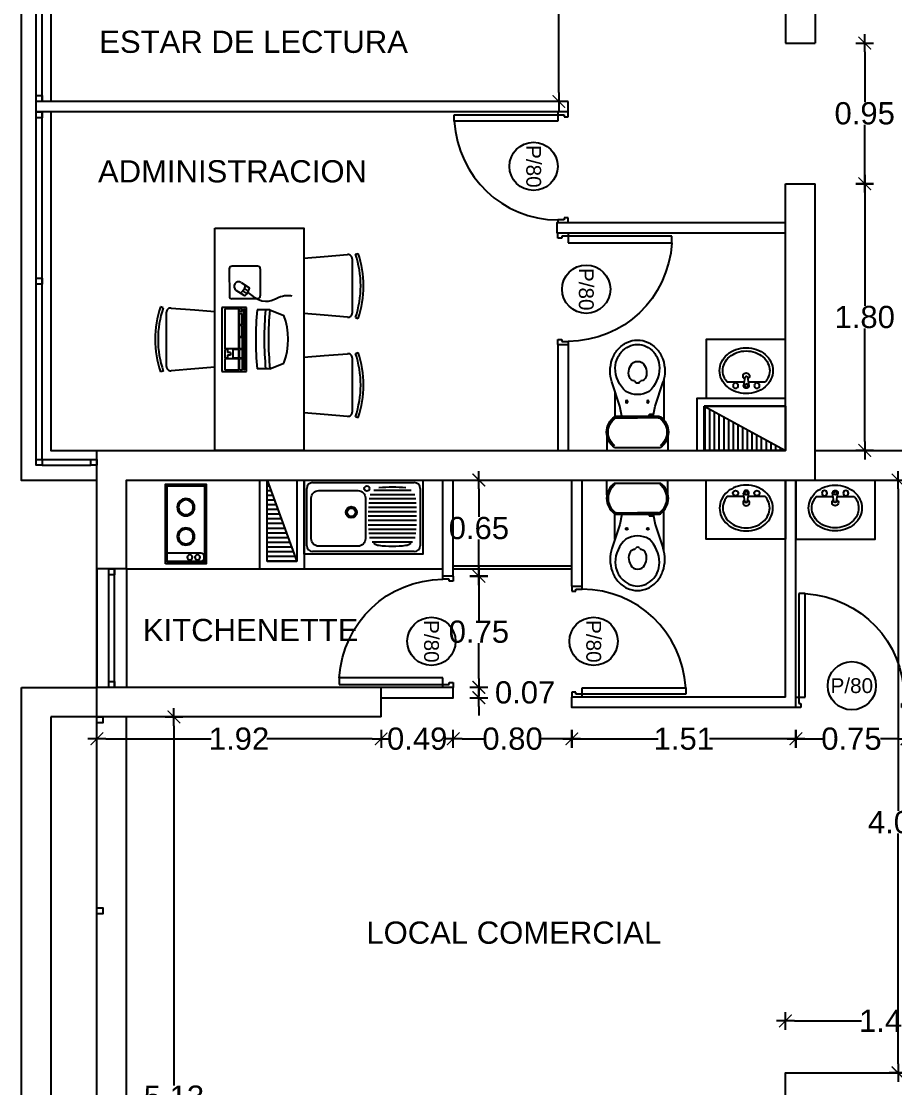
# Model space of a CAD drawing. Header units: millimetres. Extents: x 1217 to 2428, y 234 to 644.
# Drawn here: x 2358.07 to 2363.97, y 346.77 to 353.97 of the extents above; entities that cross this region are included whole.
import ezdxf

# ---------------------------------------------------------------- set-up
doc = ezdxf.new("R2010")
doc.units = ezdxf.units.MM
doc.layers.get('0').update_dxf_attribs({"lineweight": 5})
for name, color, linetype in [('0.1', 251, 'Continuous'), ('0.2', 2, 'Continuous'), ('0.3', 6, 'Continuous'), ('ARTEFACTOS', 4, 'Continuous'), ('COTAS INTERIORES', 3, 'Continuous'), ('Muebles', 8, 'Continuous'), ('MURO', 5, 'Continuous'), ('muros', 7, 'Continuous'), ('PUERTAS', 2, 'Continuous'), ('SHAFT', 3, 'Continuous'), ('Texto', 1, 'Continuous')]:
    doc.layers.add(name, color=color, linetype=linetype)
doc.styles.add('INTERARQ', font='arial.ttf')
doc.styles.get("Standard").update_dxf_attribs({"font": 'arial.ttf'})
doc.dimstyles.new('ESCALA_1-50', dxfattribs={"dimtxt": 0.15, "dimasz": 0.06, "dimexe": 0.18, "dimexo": 0.0625, "dimgap": 0, "dimtad": 0, "dimtih": 1, "dimtoh": 1, "dimzin": 0, "dimdsep": 46, "dimtxsty": 'INTERARQ', "dimblk": 'DIMTICK', "dimcen": 0, "dimse1": 1, "dimse2": 1, "dimclrd": 256, "dimclre": 1, "dimclrt": 2, "dimadec": 0, "dimazin": 0, "dimtfac": 4.5, "dimtofl": 0, "dimtmove": 2, "dimatfit": 3, "dimldrblk": 'DIMTICK', "dimfxl": 1, "dimtolj": 1, "dimtzin": 0, "dimarcsym": 0})

# ---------------------------------------------------------------- blocks, each defined once
blk = doc.blocks.new('LAVPLATO')
at = {"layer": 'ARTEFACTOS'}
for p, q in [((-0.383, -0.443), (-0.383, -0.057)), ((-0.343, -0.017), (0.343, -0.017)), ((0.0694, -0.0675), (0.3226, -0.0675)), ((0.383, -0.057), (0.383, -0.443)), ((0.0387, -0.1255), (0.3533, -0.1255)), ((0.0458, -0.0965), (0.3462, -0.0965)), ((0.0315, -0.2115), (0.3574, -0.2115)), ((0.0338, -0.1835), (0.3582, -0.1835)), ((0.0357, -0.1545), (0.3563, -0.1545)), ((0.0319, -0.2415), (0.3578, -0.2415)), ((0.0323, -0.2715), (0.3582, -0.2715)), ((0.0327, -0.3015), (0.3578, -0.3015)), ((0.0342, -0.3305), (0.3563, -0.3305)), ((0.0342, -0.3305), (0.3563, -0.3305)), ((0.0369, -0.3595), (0.3536, -0.3595)), ((0.0369, -0.3595), (0.3536, -0.3595)), ((0.0416, -0.3885), (0.3489, -0.3885)), ((0.0586, -0.4175), (0.3319, -0.4175)), ((0.343, -0.483), (-0.343, -0.483))]:
    blk.add_line(p, q, dxfattribs=at)
blk.add_lwpolyline([(-0.4, 0), (0.4, 0), (0.4, -0.5), (-0.4, -0.5)], close=True, dxfattribs=at)
blk.add_lwpolyline([(-0.302, -0.0709), (-0.037, -0.0709, -0.414214), (0.013, -0.1209), (0.013, -0.3965, -0.414214), (-0.037, -0.4465), (-0.302, -0.4465, -0.414214), (-0.352, -0.3965), (-0.352, -0.1209, -0.414214)], format="xyb", close=True, dxfattribs=at)
for centre, radius in [((0.023, -0.057), 0.0175), ((-0.082, -0.2175), 0.038), ((-0.082, -0.2175), 0.0275)]:
    blk.add_circle(centre, radius, dxfattribs=at)
for centre, radius, start, end in [((-0.343, -0.057), 0.04, 90, 180), ((0.196, -0.7978), 0.75, 83.02075, 96.97925), ((0.343, -0.057), 0.04, 360, 90), ((0.1132, -0.3662), 0.075, 233.56948, 263.02075), ((0.2773, -0.3662), 0.075, 276.97925, 306.43052), ((-0.343, -0.443), 0.04, 180, 270), ((0.1952, 0.3038), 0.75, 263.02075, 276.97925), ((0.343, -0.443), 0.04, 270, 360)]:
    blk.add_arc(centre, radius, start, end, dxfattribs=at)
blk = doc.blocks.new('Van1-pla')
at = {"color": 8}
for p, q in [((-2.2, 42.3), (-18, 42.3)), ((-1.4, 38), (-2.7, 45.5)), ((1, 38), (2.3, 45.5)), ((17.6, 42.3), (1.7, 42.3))]:
    blk.add_line(p, q, dxfattribs=at)
blk.add_lwpolyline([(-25.2, 31.5, 0.112687), (-23.4, 23.4, 0.103282), (-17.9, 16.3, 0.092276), (-9.9, 11.7, 0.085761), (-0.2, 10, 0.085761), (9.5, 11.7, 0.092276), (17.5, 16.3, 0.103282), (22.9, 23.4, 0.112687), (24.8, 31.5, 0.112687), (22.9, 39.6, 0.103282), (17.5, 46.7, 0.092276), (9.5, 51.3, 0.085761), (-0.2, 53, 0.085761), (-9.9, 51.3, 0.092276), (-17.9, 46.7, 0.103282), (-23.4, 39.6, 0.112687)], format="xyb", close=True, dxfattribs=at)
for points in [[(-18, 42.3, 0.063934), (-20.7, 38.3, 0.112687), (-22.2, 31.5, 0.112687)], [(-22.2, 31.5, 0.112687), (-20.7, 24.7, 0.103282), (-15.9, 18.6, 0.092276), (-8.9, 14.5, 0.085761), (-0.2, 13, 0.085761), (8.5, 14.5, 0.092276), (15.5, 18.6, 0.103282), (20.2, 24.7, 0.112687), (21.8, 31.5, 0.112687), (20.2, 38.3, 0.063934), (17.6, 42.3, 0.092276)]]:
    blk.add_lwpolyline(points, format="xyb", dxfattribs=at)
for centre, radius in [((-10.2, 45.5), 2.5), ((-0.2, 45.5), 1.5), ((9.8, 45.5), 2.5)]:
    blk.add_circle(centre, radius, dxfattribs=at)
for centre, radius, start, end in [((-0.2, 45.5), 2.5, 340.3329, 199.6671), ((-0.2, 36.6), 3, 118.1824, 61.8176), ((-0.2, 38), 1.2, 180, 0)]:
    blk.add_arc(centre, radius, start, end, dxfattribs=at)
blk = doc.blocks.new('wc')
at = {"layer": 'ARTEFACTOS', "color": 8}
for p, q in [((0.0667, 0.3584), (-0.0303, 0.3584)), ((-0.0104, -0.0028), (-0.0104, 0.3078)), ((0.4474, 0.3297), (0.1774, 0.3297)), ((0.1906, 0.2929), (0.1906, 0.1525)), ((0.2006, 0.0088), (0.2006, 0.2962)), ((0.2693, 0.2723), (0.4328, 0.3255)), ((0.2006, 0.2232), (0.1906, 0.2232)), ((0.2006, 0.2586), (0.2693, 0.2723)), ((0.2006, 0.2584), (0.2115, 0.2584)), ((0.2006, 0.2325), (0.2115, 0.2325)), ((0.2135, 0.2564), (0.2135, 0.2345)), ((0.1906, 0.0121), (0.1906, 0.1525)), ((0.1867, 0.0003), (0.1863, 0.0003)), ((0.3689, 0.0003), (0.1987, 0.0003)), ((0.2006, 0.0464), (0.2693, 0.0327)), ((0.2693, 0.0327), (0.4328, -0.0205)), ((0.0684, -0.0537), (-0.0303, -0.0537))]:
    blk.add_line(p, q, dxfattribs=at)
for centre in [(0.2994, 0.2224), (0.2994, 0.0796)]:
    blk.add_circle(centre, 0.00699, dxfattribs=at)
for centre, radius, start, end in [((0.0933, 0.2339), 0.1272, 35.46688, 144.53312), ((0.0933, 0.2339), 0.1172, 37.30623, 142.69377), ((0.1706, 0.2929), 0.02, 0, 37.30623), ((0.1806, 0.2962), 0.02, 0, 35.46688), ((0.5327, 0.0739), 0.2274, 91.25063, 136.43592), ((0.5066, 0.0988), 0.2384, 90, 108.01942), ((0.5066, 0.0988), 0.2384, 70.5417, 90), ((0.5124, 0.0619), 0.2399, 69.23302, 86.32883), ((0.5159, 0.125), 0.2106, 49.53777, 70.5417), ((0.2115, 0.2564), 0.002, 0, 90), ((0.2115, 0.2345), 0.002, 270, 0), ((0.5031, 0.1526), 0.156, 149.98269, 210.12112), ((0.5159, 0.125), 0.1806, 49.53777, 63.14356), ((0.5301, 0.1418), 0.1586, 25.90259, 49.53777), ((0.5301, 0.1418), 0.1886, 25.90259, 49.53777), ((0.5522, 0.1525), 0.164, 0, 25.90259), ((0.4398, 0.1536), 0.0161, 125.93404, 233.39955), ((0.4202, 0.187), 0.0227, 296.41627, 327.72247), ((0.5047, 0.167), 0.0658, 170.01923, 173.15171), ((0.4793, 0.1715), 0.0399, 110.98886, 170.01923), ((0.4966, 0.1263), 0.0883, 39.37943, 110.98886), ((0.5102, 0.1534), 0.0618, 333.07253, 27.90797), ((0.5522, 0.1525), 0.1341, 0, 25.90259), ((0.5522, 0.1525), 0.1341, 334.09741, 0), ((0.5522, 0.1525), 0.164, 334.09741, 0), ((0.5315, 0.2205), 0.2193, 221.81515, 269.04611), ((0.4202, 0.1202), 0.0227, 32.27753, 64.00784), ((0.5047, 0.1402), 0.0658, 186.84829, 189.98077), ((0.4793, 0.1357), 0.0399, 189.98077, 249.01114), ((0.4966, 0.1809), 0.0883, 249.01114, 321.12115), ((0.5301, 0.1632), 0.1586, 310.46223, 334.09741), ((0.5301, 0.1632), 0.1886, 310.46223, 334.09741), ((0.1706, 0.0121), 0.02, 322.69377, 0), ((0.1806, 0.0088), 0.02, 324.53312, 0), ((0.5116, 0.2113), 0.2107, 274.41953, 294.29125), ((0.5159, 0.18), 0.2106, 289.4583, 310.46223), ((0.5159, 0.18), 0.1806, 297.16921, 310.46223), ((0.0933, 0.0711), 0.1272, 215.46688, 324.53312), ((0.0933, 0.0711), 0.1172, 217.30623, 322.69377), ((0.5066, 0.2062), 0.2384, 251.98058, 270), ((0.5066, 0.2062), 0.2384, 270, 289.4583)]:
    blk.add_arc(centre, radius, start, end, dxfattribs=at)
blk = doc.blocks.new('DFDFDFDFDDFGGG')
at = {"layer": 'PUERTAS'}
for p, q in [((381629.6763, 7752659.5205), (381629.6427, 7752659.5205)), ((381629.6629, 7752659.4936), (381629.6763, 7752659.4936)), ((381629.6629, 7752659.4505), (381629.6629, 7752659.4936)), ((381629.6763, 7752659.4936), (381629.6763, 7752659.5205)), ((381630.359, 7752659.5205), (381630.359, 7752659.4936)), ((381630.3927, 7752659.5205), (381630.359, 7752659.5205)), ((381630.359, 7752659.4936), (381630.3725, 7752659.4936)), ((381630.3725, 7752659.4936), (381630.3725, 7752659.4505)), ((381629.6427, 7752659.4505), (381629.6629, 7752659.4505)), ((381629.6628, 7752658.7508), (381629.6629, 7752659.4505)), ((381629.6629, 7752659.4505), (381629.7061, 7752659.4505)), ((381629.7061, 7752659.4505), (381629.706, 7752658.7508)), ((381630.3725, 7752659.4505), (381630.3927, 7752659.4505)), ((381629.706, 7752658.7508), (381629.6628, 7752658.7508))]:
    blk.add_line(p, q, dxfattribs=at)
blk.add_ellipse((381629.5787, 7752659.5294), major_axis=(-0.6336, 0.5233), ratio=0.91419, start_param=2.378631, end_param=3.775075, dxfattribs=at)
blk = doc.blocks.new('escritorio doble')
at = {"layer": 'Muebles', "color": 8}
for p, q in [((0.6, 0.5484), (0.7365, 0.5596)), ((0.7365, 0.5596), (0.8961, 0.5727)), ((0.9266, 0.5443), (0.9266, 0.178)), ((0.7365, 0.1627), (0.6, 0.1739)), ((0.8961, 0.1496), (0.7365, 0.1627)), ((0.6, -0.1209), (0.7365, -0.1097)), ((0.7365, -0.1097), (0.8961, -0.0966)), ((0.9266, -0.125), (0.9266, -0.4913)), ((0.7365, -0.5067), (0.6, -0.4955)), ((0.8961, -0.5197), (0.7365, -0.5067))]:
    blk.add_line(p, q, dxfattribs=at)
at = {"layer": 'Muebles'}
for p, q in [((0.0973, 0.4754), (0.0976, 0.2928)), ((0.2872, 0.4947), (0.1162, 0.4944)), ((0.3062, 0.4758), (0.3066, 0.2932)), ((0.1761, 0.3843), (0.2286, 0.3494)), ((0.1419, 0.3328), (0.1945, 0.298)), ((0.2159, 0.3094), (0.1883, 0.3277)), ((0.2264, 0.3252), (0.1988, 0.3436)), ((0.2132, 0.2164), (0.0469, 0.2161)), ((0.0469, 0.2161), (0.0477, -0.2161)), ((0.2876, 0.2741), (0.1166, 0.2738)), ((0.214, -0.2158), (0.2132, 0.2164)), ((-0.3266, -0.1831), (-0.3266, 0.1831)), ((-0.2961, 0.2116), (-0.1365, 0.1985)), ((-0.1365, 0.1985), (0, 0.1873)), ((0.1609, 0.2068), (0.0659, 0.2067)), ((0.0659, 0.2067), (0.0664, -0.0641)), ((0.1614, -0.0639), (0.1609, 0.2068)), ((0.1847, 0.2069), (0.1657, 0.2068)), ((0.1657, 0.1878), (0.1657, 0.2068)), ((0.1847, 0.1879), (0.1657, 0.1878)), ((0.1848, 0.1736), (0.1658, 0.1736)), ((0.1659, 0.0976), (0.1658, 0.1736)), ((0.1847, 0.1879), (0.1847, 0.2069)), ((0.1849, 0.0976), (0.1848, 0.1736)), ((0.195, -0.2064), (0.1942, 0.2069)), ((0.1989, 0.2069), (0.1942, 0.2069)), ((0.1997, -0.2063), (0.1989, 0.2069)), ((0.3705, 0.2001), (0.2846, 0.1999)), ((0.3705, 0.2001), (0.4655, 0.1623)), ((0.1849, 0.0976), (0.1659, 0.0976)), ((0.1849, 0.0929), (0.1659, 0.0928)), ((0.166, 0.0168), (0.1659, 0.0928)), ((0.185, 0.0169), (0.1849, 0.0929)), ((0.185, 0.0169), (0.166, 0.0168)), ((0.1662, -0.0639), (0.1661, 0.0121)), ((0.1851, 0.0121), (0.1661, 0.0121)), ((0.1852, -0.0639), (0.1851, 0.0121)), ((0.1614, -0.0639), (0.0664, -0.0641)), ((0.0665, -0.0688), (0.0666, -0.1258)), ((0.0855, -0.0688), (0.0665, -0.0688)), ((0.0855, -0.0688), (0.0855, -0.0878)), ((0.1236, -0.1257), (0.1235, -0.0687)), ((0.1615, -0.0687), (0.1235, -0.0687)), ((0.1616, -0.1257), (0.1615, -0.0687)), ((0.1852, -0.0639), (0.1662, -0.0639)), ((0.1852, -0.0686), (0.1662, -0.0687)), ((0.1663, -0.1257), (0.1662, -0.0687)), ((0.1853, -0.1256), (0.1852, -0.0686)), ((0.0856, -0.1258), (0.0666, -0.1258)), ((0.1616, -0.1304), (0.0666, -0.1306)), ((0.0666, -0.1306), (0.0667, -0.2066)), ((0.1045, -0.0878), (0.0855, -0.0878)), ((0.0855, -0.1068), (0.0856, -0.1258)), ((0.1045, -0.1068), (0.0855, -0.1068)), ((0.1045, -0.0878), (0.1045, -0.1068)), ((0.1616, -0.1257), (0.1236, -0.1257)), ((0.1617, -0.2064), (0.1616, -0.1304)), ((0.1853, -0.1256), (0.1663, -0.1257)), ((0.1853, -0.1304), (0.1663, -0.1304)), ((0.1665, -0.2064), (0.1663, -0.1304)), ((0.1855, -0.2064), (0.1853, -0.1304)), ((-0.1365, -0.1985), (-0.2961, -0.2116)), ((0, -0.1873), (-0.1365, -0.1985)), ((0.0477, -0.2161), (0.214, -0.2158)), ((0.0667, -0.2066), (0.1617, -0.2064)), ((0.1665, -0.2064), (0.1855, -0.2064)), ((0.1997, -0.2063), (0.195, -0.2064)), ((0.3712, -0.1989), (0.2853, -0.1991)), ((0.3712, -0.1989), (0.4661, -0.1607))]:
    blk.add_line(p, q, dxfattribs=at)
for points in [[(0, 0.75), (0.6, 0.75), (0.6, -0.75), (0, -0.75), (0, 0.75)], [(0.2215, 0.3171), (0.2576, 0.2894), (0.2891, 0.2713), (0.3166, 0.2611), (0.3406, 0.2573), (0.3616, 0.2586), (0.3803, 0.2633), (0.3972, 0.27), (0.4128, 0.2771), (0.4277, 0.2835), (0.442, 0.2888), (0.4559, 0.2929), (0.4696, 0.2957), (0.4832, 0.2971), (0.4968, 0.2972), (0.5106, 0.2956), (0.5185, 0.2939)], [(-0.349, 0.2137), (-0.367, 0.2199)], [(-0.349, -0.2137), (-0.367, -0.2199)]]:
    blk.add_lwpolyline(points, dxfattribs=at)
at = {"layer": 'Muebles', "color": 8}
for points in [[(0.949, 0.5749), (0.967, 0.581)], [(0.949, 0.1474), (0.967, 0.1413)], [(0.949, -0.0944), (0.967, -0.0883)], [(0.949, -0.5219), (0.967, -0.528)]]:
    blk.add_lwpolyline(points, dxfattribs=at)
for centre, radius, start, end in [((0.3194, 0.3611), 0.6839, 341.24848, 18.75152), ((0.8981, 0.5443), 0.0285, 360, 94.08562), ((0.3194, 0.3611), 0.6649, 341.24848, 18.75152), ((0.8981, 0.178), 0.0285, 265.91438, 360), ((0.8981, -0.125), 0.0285, 360, 94.08562), ((0.3194, -0.3082), 0.6649, 341.24848, 18.75152), ((0.3194, -0.3082), 0.6839, 341.24848, 18.75152), ((0.8981, -0.4913), 0.0285, 265.91438, 360)]:
    blk.add_arc(centre, radius, start, end, dxfattribs=at)
at = {"layer": 'Muebles'}
for centre, radius, start, end in [((0.1163, 0.4754), 0.019, 90.10458, 180.10458), ((0.2872, 0.4757), 0.019, 0.10458, 90.10458), ((0.1602, 0.3577), 0.0309, 59.21433, 233.64629), ((0.1083, 0.3922), 0.1027, 308.93799, 343.92264), ((0.1166, 0.2928), 0.019, 180.10458, 270.10458), ((0.1997, 0.3059), 0.0095, 236.43031, 313.17449), ((0.1359, 0.3739), 0.1027, 313.17449, 339.68614), ((0.2234, 0.3415), 0.0095, 339.68614, 56.43031), ((0.2876, 0.2931), 0.019, 270.10458, 0.10458), ((0.2806, 0), 0.6839, 161.24848, 198.75152), ((0.2806, 0), 0.6649, 161.24848, 198.75152), ((-0.2981, 0.1831), 0.0285, 85.91438, 180), ((2.4608, 0.0044), 2.185, 174.86593, 185.34323), ((2.4608, 0.0044), 2.128, 174.7252, 185.48396), ((2.4608, 0.0044), 2.0995, 174.65195, 185.5572), ((0.0225, 0), 0.4718, 340.08862, 20.12054), ((-0.2981, -0.1831), 0.0285, 180, 274.08562)]:
    blk.add_arc(centre, radius, start, end, dxfattribs=at)
blk = doc.blocks.new('DIMTICK')
at = {"color": 1}
for p, q in [((-1, 0), (1, 0)), ((0, 1), (0, -1))]:
    blk.add_line(p, q, dxfattribs=at)
at = {"color": 3, "const_width": 0.141}
blk.add_lwpolyline([(0.71, 0.71), (-0.71, -0.71)], dxfattribs=at)
blk = doc.blocks.new('*D40')
at = {"layer": 'COTAS INTERIORES', "lineweight": -2, "ltscale": 3, "transparency": 16777216}
for p, q in [((2358.6437, 349.1211), (2359.3563, 349.1211)), ((2360.4428, 349.1211), (2359.7302, 349.1211))]:
    blk.add_line(p, q, dxfattribs=at)
at = {"layer": 'Defpoints', "color": 0, "ltscale": 3, "transparency": 16777216}
for p in [(2358.5837, 349.5327, 0), (2360.5028, 349.5327, 0), (2360.5028, 349.1211)]:
    blk.add_point(p, dxfattribs=at)
at = {"layer": 'COTAS INTERIORES', "lineweight": -2, "ltscale": 3, "transparency": 16777216, "xscale": 0.06, "yscale": 0.06, "zscale": 0.06, "rotation": 180}
blk.add_blockref('DIMTICK', (2358.5837, 349.1211), dxfattribs=at)
at = {"layer": 'COTAS INTERIORES', "lineweight": -2, "ltscale": 3, "transparency": 16777216, "xscale": 0.06, "yscale": 0.06, "zscale": 0.06}
blk.add_blockref('DIMTICK', (2360.5028, 349.1211), dxfattribs=at)
at = {"layer": 'COTAS INTERIORES', "color": 2, "ltscale": 3, "transparency": 16777216, "insert": (2359.5432, 349.1211), "char_height": 0.15, "attachment_point": 5, "style": 'INTERARQ'}
blk.add_mtext('\\A1;1.92', dxfattribs=at)
blk = doc.blocks.new('*D41')
at = {"layer": 'COTAS INTERIORES', "lineweight": -2, "ltscale": 3, "transparency": 16777216}
for p, q in [((2360.4428, 349.1211), (2360.3828, 349.1211)), ((2361.0499, 349.1211), (2361.1099, 349.1211))]:
    blk.add_line(p, q, dxfattribs=at)
at = {"layer": 'Defpoints', "color": 0, "ltscale": 3, "transparency": 16777216}
for p in [(2360.9899, 349.6627), (2360.5028, 349.5327, 0), (2360.9899, 349.1211)]:
    blk.add_point(p, dxfattribs=at)
at = {"layer": 'COTAS INTERIORES', "lineweight": -2, "ltscale": 3, "transparency": 16777216, "xscale": 0.06, "yscale": 0.06, "zscale": 0.06}
blk.add_blockref('DIMTICK', (2360.5028, 349.1211), dxfattribs=at)
at = {"layer": 'COTAS INTERIORES', "lineweight": -2, "ltscale": 3, "transparency": 16777216, "xscale": 0.06, "yscale": 0.06, "zscale": 0.06, "rotation": 180}
blk.add_blockref('DIMTICK', (2360.9899, 349.1211), dxfattribs=at)
at = {"layer": 'COTAS INTERIORES', "color": 2, "ltscale": 3, "transparency": 16777216, "insert": (2360.7463, 349.1211), "char_height": 0.15, "attachment_point": 5, "style": 'INTERARQ'}
blk.add_mtext('\\A1;0.49', dxfattribs=at)
blk = doc.blocks.new('*D42')
at = {"layer": 'COTAS INTERIORES', "lineweight": -2, "ltscale": 3, "transparency": 16777216}
for p, q in [((2361.0499, 349.1211), (2361.1953, 349.1211)), ((2361.7299, 349.1211), (2361.5844, 349.1211))]:
    blk.add_line(p, q, dxfattribs=at)
at = {"layer": 'Defpoints', "color": 0, "ltscale": 3, "transparency": 16777216}
for p in [(2360.9899, 349.6627), (2361.7899, 349.5959, 0), (2361.7899, 349.1211)]:
    blk.add_point(p, dxfattribs=at)
at = {"layer": 'COTAS INTERIORES', "lineweight": -2, "ltscale": 3, "transparency": 16777216, "xscale": 0.06, "yscale": 0.06, "zscale": 0.06, "rotation": 180}
blk.add_blockref('DIMTICK', (2360.9899, 349.1211), dxfattribs=at)
at = {"layer": 'COTAS INTERIORES', "lineweight": -2, "ltscale": 3, "transparency": 16777216, "xscale": 0.06, "yscale": 0.06, "zscale": 0.06}
blk.add_blockref('DIMTICK', (2361.7899, 349.1211), dxfattribs=at)
at = {"layer": 'COTAS INTERIORES', "color": 2, "ltscale": 3, "transparency": 16777216, "insert": (2361.3899, 349.1211), "char_height": 0.15, "attachment_point": 5, "style": 'INTERARQ'}
blk.add_mtext('\\A1;0.80', dxfattribs=at)
blk = doc.blocks.new('*D43')
at = {"layer": 'COTAS INTERIORES', "lineweight": -2, "ltscale": 3, "transparency": 16777216}
for p, q in [((2361.8499, 349.1211), (2362.3733, 349.1211)), ((2363.2432, 349.1211), (2362.7198, 349.1211))]:
    blk.add_line(p, q, dxfattribs=at)
at = {"layer": 'Defpoints', "color": 0, "ltscale": 3, "transparency": 16777216}
for p in [(2361.7899, 349.5959, 0), (2363.3032, 349.5959), (2363.3032, 349.1211)]:
    blk.add_point(p, dxfattribs=at)
at = {"layer": 'COTAS INTERIORES', "lineweight": -2, "ltscale": 3, "transparency": 16777216, "xscale": 0.06, "yscale": 0.06, "zscale": 0.06, "rotation": 180}
blk.add_blockref('DIMTICK', (2361.7899, 349.1211), dxfattribs=at)
at = {"layer": 'COTAS INTERIORES', "lineweight": -2, "ltscale": 3, "transparency": 16777216, "xscale": 0.06, "yscale": 0.06, "zscale": 0.06}
blk.add_blockref('DIMTICK', (2363.3032, 349.1211), dxfattribs=at)
at = {"layer": 'COTAS INTERIORES', "color": 2, "ltscale": 3, "transparency": 16777216, "insert": (2362.5465, 349.1211), "char_height": 0.15, "attachment_point": 5, "style": 'INTERARQ'}
blk.add_mtext('\\A1;1.51', dxfattribs=at)
blk = doc.blocks.new('*D44')
at = {"layer": 'COTAS INTERIORES', "lineweight": -2, "ltscale": 3, "transparency": 16777216}
for p, q in [((2363.3632, 349.1211), (2363.4828, 349.1211)), ((2363.9932, 349.1211), (2363.8736, 349.1211))]:
    blk.add_line(p, q, dxfattribs=at)
at = {"layer": 'Defpoints', "color": 0, "ltscale": 3, "transparency": 16777216}
for p in [(2363.3032, 349.5959), (2364.0532, 349.5959), (2364.0532, 349.1211)]:
    blk.add_point(p, dxfattribs=at)
at = {"layer": 'COTAS INTERIORES', "lineweight": -2, "ltscale": 3, "transparency": 16777216, "xscale": 0.06, "yscale": 0.06, "zscale": 0.06, "rotation": 180}
blk.add_blockref('DIMTICK', (2363.3032, 349.1211), dxfattribs=at)
at = {"layer": 'COTAS INTERIORES', "lineweight": -2, "ltscale": 3, "transparency": 16777216, "xscale": 0.06, "yscale": 0.06, "zscale": 0.06}
blk.add_blockref('DIMTICK', (2364.0532, 349.1211), dxfattribs=at)
at = {"layer": 'COTAS INTERIORES', "color": 2, "ltscale": 3, "transparency": 16777216, "insert": (2363.6782, 349.1211), "char_height": 0.15, "attachment_point": 5, "style": 'INTERARQ'}
blk.add_mtext('\\A1;0.75', dxfattribs=at)
blk = doc.blocks.new('*D78')
at = {"layer": 'COTAS INTERIORES', "lineweight": -2, "ltscale": 3, "transparency": 16777216}
for p, q in [((2363.993, 350.8082), (2363.993, 348.6339)), ((2363.993, 346.9253), (2363.993, 348.4807))]:
    blk.add_line(p, q, dxfattribs=at)
at = {"layer": 'Defpoints', "color": 0, "ltscale": 3, "transparency": 16777216}
for p in [(2363.993, 350.8682), (2364.6346, 350.8682, 0), (2364.6346, 346.8653, 0)]:
    blk.add_point(p, dxfattribs=at)
at = {"layer": 'COTAS INTERIORES', "lineweight": -2, "ltscale": 3, "transparency": 16777216, "xscale": 0.06, "yscale": 0.06, "zscale": 0.06}
for p, rotation in [((2363.993, 350.8682), 90), ((2363.993, 346.8653), 270)]:
    blk.add_blockref('DIMTICK', p, dxfattribs=dict(at, rotation=rotation))
at = {"layer": 'COTAS INTERIORES', "color": 2, "ltscale": 3, "transparency": 16777216, "insert": (2363.993, 348.5573), "char_height": 0.15, "attachment_point": 5, "style": 'INTERARQ'}
blk.add_mtext('\\A1;4.00', dxfattribs=at)
blk = doc.blocks.new('*D79')
at = {"layer": 'COTAS INTERIORES', "lineweight": -2, "ltscale": 3, "transparency": 16777216}
for p, q in [((2361.1628, 349.5286), (2361.1628, 349.5886)), ((2361.1628, 349.3386), (2361.1628, 349.2786))]:
    blk.add_line(p, q, dxfattribs=at)
at = {"layer": 'Defpoints', "color": 0, "ltscale": 3, "transparency": 16777216}
for p in [(2360.9899, 349.4686, 0), (2361.1628, 349.4686), (2360.9899, 349.3986, 0)]:
    blk.add_point(p, dxfattribs=at)
at = {"layer": 'COTAS INTERIORES', "lineweight": -2, "ltscale": 3, "transparency": 16777216, "xscale": 0.06, "yscale": 0.06, "zscale": 0.06}
for p, rotation in [((2361.1628, 349.4686), 270), ((2361.1628, 349.3986), 90)]:
    blk.add_blockref('DIMTICK', p, dxfattribs=dict(at, rotation=rotation))
at = {"layer": 'COTAS INTERIORES', "color": 2, "ltscale": 3, "transparency": 16777216, "insert": (2361.4749, 349.4336), "char_height": 0.15, "attachment_point": 5, "style": 'INTERARQ'}
blk.add_mtext('\\A1;0.07', dxfattribs=at)
blk = doc.blocks.new('*D80')
at = {"layer": 'COTAS INTERIORES', "lineweight": -2, "ltscale": 3, "transparency": 16777216}
for p, q in [((2361.1628, 350.1586), (2361.1628, 349.9202)), ((2361.1628, 349.5286), (2361.1628, 349.767))]:
    blk.add_line(p, q, dxfattribs=at)
at = {"layer": 'Defpoints', "color": 0, "ltscale": 3, "transparency": 16777216}
for p in [(2360.9899, 350.2186), (2361.1628, 350.2186), (2360.9899, 349.4686, 0)]:
    blk.add_point(p, dxfattribs=at)
at = {"layer": 'COTAS INTERIORES', "lineweight": -2, "ltscale": 3, "transparency": 16777216, "xscale": 0.06, "yscale": 0.06, "zscale": 0.06}
for p, rotation in [((2361.1628, 350.2186), 90), ((2361.1628, 349.4686), 270)]:
    blk.add_blockref('DIMTICK', p, dxfattribs=dict(at, rotation=rotation))
at = {"layer": 'COTAS INTERIORES', "color": 2, "ltscale": 3, "transparency": 16777216, "insert": (2361.1628, 349.8436), "char_height": 0.15, "attachment_point": 5, "style": 'INTERARQ'}
blk.add_mtext('\\A1;0.75', dxfattribs=at)
blk = doc.blocks.new('*D81')
at = {"layer": 'COTAS INTERIORES', "lineweight": -2, "ltscale": 3, "transparency": 16777216}
for p, q in [((2361.1628, 350.8082), (2361.1628, 350.62)), ((2361.1628, 350.2786), (2361.1628, 350.4668))]:
    blk.add_line(p, q, dxfattribs=at)
at = {"layer": 'Defpoints', "color": 0, "ltscale": 3, "transparency": 16777216}
for p in [(2360.9899, 350.8682, 0), (2361.1628, 350.8682), (2360.9899, 350.2186)]:
    blk.add_point(p, dxfattribs=at)
at = {"layer": 'COTAS INTERIORES', "lineweight": -2, "ltscale": 3, "transparency": 16777216, "xscale": 0.06, "yscale": 0.06, "zscale": 0.06}
for p, rotation in [((2361.1628, 350.8682), 90), ((2361.1628, 350.2186), 270)]:
    blk.add_blockref('DIMTICK', p, dxfattribs=dict(at, rotation=rotation))
at = {"layer": 'COTAS INTERIORES', "color": 2, "ltscale": 3, "transparency": 16777216, "insert": (2361.1628, 350.5434), "char_height": 0.15, "attachment_point": 5, "style": 'INTERARQ'}
blk.add_mtext('\\A1;0.65', dxfattribs=at)
blk = doc.blocks.new('*D82')
at = {"layer": 'COTAS INTERIORES', "lineweight": -2, "ltscale": 3, "transparency": 16777216}
for p, q in [((2363.2927, 347.2163), (2363.7461, 347.2163)), ((2364.5746, 347.2163), (2364.1211, 347.2163))]:
    blk.add_line(p, q, dxfattribs=at)
at = {"layer": 'Defpoints', "color": 0, "ltscale": 3, "transparency": 16777216}
for p in [(2363.2327, 347.2163), (2363.2327, 346.8653, 0), (2364.6346, 346.8653, 0)]:
    blk.add_point(p, dxfattribs=at)
at = {"layer": 'COTAS INTERIORES', "lineweight": -2, "ltscale": 3, "transparency": 16777216, "xscale": 0.06, "yscale": 0.06, "zscale": 0.06, "rotation": 180}
blk.add_blockref('DIMTICK', (2363.2327, 347.2163), dxfattribs=at)
at = {"layer": 'COTAS INTERIORES', "lineweight": -2, "ltscale": 3, "transparency": 16777216, "xscale": 0.06, "yscale": 0.06, "zscale": 0.06}
blk.add_blockref('DIMTICK', (2364.6346, 347.2163), dxfattribs=at)
at = {"layer": 'COTAS INTERIORES', "color": 2, "ltscale": 3, "transparency": 16777216, "insert": (2363.9336, 347.2163), "char_height": 0.15, "attachment_point": 5, "style": 'INTERARQ'}
blk.add_mtext('\\A1;1.40', dxfattribs=at)
blk = doc.blocks.new('*D88')
at = {"layer": 'COTAS INTERIORES', "lineweight": -2, "ltscale": 3, "transparency": 16777216}
for p, q in [((2359.1042, 349.2086), (2359.1042, 346.7803)), ((2359.1042, 344.1986), (2359.1042, 346.627))]:
    blk.add_line(p, q, dxfattribs=at)
at = {"layer": 'Defpoints', "color": 0, "ltscale": 3, "transparency": 16777216}
for p in [(2358.948, 349.2686, 0), (2359.1042, 349.2686), (2358.9479, 344.1386, 0)]:
    blk.add_point(p, dxfattribs=at)
at = {"layer": 'COTAS INTERIORES', "lineweight": -2, "ltscale": 3, "transparency": 16777216, "xscale": 0.06, "yscale": 0.06, "zscale": 0.06}
for p, rotation in [((2359.1042, 349.2686), 90), ((2359.1042, 344.1386), 270)]:
    blk.add_blockref('DIMTICK', p, dxfattribs=dict(at, rotation=rotation))
at = {"layer": 'COTAS INTERIORES', "color": 2, "ltscale": 3, "transparency": 16777216, "insert": (2359.1042, 346.7036), "char_height": 0.15, "attachment_point": 5, "style": 'INTERARQ'}
blk.add_mtext('\\A1;5.13', dxfattribs=at)
blk = doc.blocks.new('*D109')
at = {"layer": 'COTAS INTERIORES', "lineweight": -2, "ltscale": 3, "transparency": 16777216}
for p, q in [((2363.7677, 352.809), (2363.7677, 352.0452)), ((2363.7677, 351.1282), (2363.7677, 351.892))]:
    blk.add_line(p, q, dxfattribs=at)
at = {"layer": 'Defpoints', "color": 0, "ltscale": 3, "transparency": 16777216}
for p in [(2363.4327, 352.869, 0), (2363.7677, 352.869), (2363.4327, 351.0682, 0)]:
    blk.add_point(p, dxfattribs=at)
at = {"layer": 'COTAS INTERIORES', "lineweight": -2, "ltscale": 3, "transparency": 16777216, "xscale": 0.06, "yscale": 0.06, "zscale": 0.06}
for p, rotation in [((2363.7677, 352.869), 90), ((2363.7677, 351.0682), 270)]:
    blk.add_blockref('DIMTICK', p, dxfattribs=dict(at, rotation=rotation))
at = {"layer": 'COTAS INTERIORES', "color": 2, "ltscale": 3, "transparency": 16777216, "insert": (2363.7677, 351.9686), "char_height": 0.15, "attachment_point": 5, "style": 'INTERARQ'}
blk.add_mtext('\\A1;1.80', dxfattribs=at)
blk = doc.blocks.new('*D110')
at = {"layer": 'COTAS INTERIORES', "lineweight": -2, "ltscale": 3, "transparency": 16777216}
for p, q in [((2363.7677, 353.759), (2363.7677, 353.4206)), ((2363.7677, 352.929), (2363.7677, 353.2675))]:
    blk.add_line(p, q, dxfattribs=at)
at = {"layer": 'Defpoints', "color": 0, "ltscale": 3, "transparency": 16777216}
for p in [(2363.4327, 353.819), (2363.7677, 353.819), (2363.4327, 352.869, 0)]:
    blk.add_point(p, dxfattribs=at)
at = {"layer": 'COTAS INTERIORES', "lineweight": -2, "ltscale": 3, "transparency": 16777216, "xscale": 0.06, "yscale": 0.06, "zscale": 0.06}
for p, rotation in [((2363.7677, 353.819), 90), ((2363.7677, 352.869), 270)]:
    blk.add_blockref('DIMTICK', p, dxfattribs=dict(at, rotation=rotation))
at = {"layer": 'COTAS INTERIORES', "color": 2, "ltscale": 3, "transparency": 16777216, "insert": (2363.7677, 353.344), "char_height": 0.15, "attachment_point": 5, "style": 'INTERARQ'}
blk.add_mtext('\\A1;0.95', dxfattribs=at)
blk = doc.blocks.new('*D121')
at = {"layer": 'COTAS INTERIORES', "lineweight": -2, "ltscale": 3, "transparency": 16777216}
for p, q in [((2361.7026, 356.4057), (2361.7026, 355.0217)), ((2361.7026, 353.4844), (2361.7026, 354.8684))]:
    blk.add_line(p, q, dxfattribs=at)
at = {"layer": 'Defpoints', "color": 0, "ltscale": 3, "transparency": 16777216}
for p in [(2361.7524, 356.4657, 0), (2361.7026, 353.4244), (2361.7524, 353.4244, 0)]:
    blk.add_point(p, dxfattribs=at)
at = {"layer": 'COTAS INTERIORES', "lineweight": -2, "ltscale": 3, "transparency": 16777216, "xscale": 0.06, "yscale": 0.06, "zscale": 0.06}
for p, rotation in [((2361.7026, 356.4657), 90), ((2361.7026, 353.4244), 270)]:
    blk.add_blockref('DIMTICK', p, dxfattribs=dict(at, rotation=rotation))
at = {"layer": 'COTAS INTERIORES', "color": 2, "ltscale": 3, "transparency": 16777216, "insert": (2361.7026, 354.9451), "char_height": 0.15, "attachment_point": 5, "style": 'INTERARQ'}
blk.add_mtext('\\A1;3.04', dxfattribs=at)

msp = doc.modelspace()

# ---------------------------------------------------------------- hatches: boundary and pattern name
at = {"layer": 'SHAFT'}
h = msp.add_hatch(dxfattribs=at)
h.set_pattern_fill('ANSI31', color=256, scale=0.01, angle=-315, style=0)
h.set_pattern_definition([(90, (-7750984.00724, 381918.967782), (-0.03175, 8e-17), [])])
h.paths.add_polyline_path([(2362.68332, 351.06817), (2362.68335, 351.36811), (2363.23317, 351.06817)])
at = {"layer": 'SHAFT', "linetype": 'ByBlock'}
h = msp.add_hatch(dxfattribs=at)
h.set_pattern_fill('ANSI31', color=256, scale=0.01, angle=-405, style=0)
h.set_pattern_definition([(180, (7755701.032086, -381184.661532), (-6e-17, -0.03175000233469), [])])
h.paths.add_polyline_path([(2359.93356, 350.3183), (2359.73365, 350.86813), (2359.73365, 350.51909), (2359.73365, 350.31848)])
h = msp.add_hatch(dxfattribs=at)
h.set_pattern_fill('ANSI31', color=256, scale=0.01, angle=-405, style=0)
h.set_pattern_definition([(180, (7755701.032086, -381184.661532), (-6e-17, -0.03175000233469), [])])
h.paths.add_polyline_path([(2359.93356, 350.3183), (2359.73365, 350.86813), (2359.73365, 350.51909), (2359.73365, 350.31848)])

# ---------------------------------------------------------------- linework, layer by layer
at = {"layer": '0.1'}
for p, q in [((2358.2136, 351.00817, 0), (2358.54366, 351.00817, 0)), ((2358.2136, 350.96817, 0), (2358.54366, 350.96817, 0))]:
    msp.add_line(p, q, dxfattribs=at)
at = {"layer": '0.1', "ltscale": 3}
for p, q in [((2358.58365, 344.13864, 0), (2358.58362, 349.46858, 0)), ((2358.78365, 344.13864, 0), (2358.78366, 349.26862, 0))]:
    msp.add_line(p, q, dxfattribs=at)
at = {"layer": '0.1', "elevation": 0}
for points in [[(2358.1736, 353.42443), (2358.1736, 356.46572)], [(2358.2136, 353.42443), (2358.2136, 356.46572)], [(2358.1736, 351.00817), (2358.1736, 353.35443)], [(2358.2136, 351.00817), (2358.2136, 353.35443)], [(2358.66366, 349.46862), (2358.66367, 350.26848)], [(2358.70366, 349.46862), (2358.70367, 350.26848)], [(2358.58367, 344.13864), (2358.58367, 349.22863)]]:
    msp.add_lwpolyline(points, dxfattribs=at)
at = {"layer": '0.1', "color": 1, "elevation": 0}
for points in [[(2358.58366, 350.26848), (2358.58367, 349.46863)], [(2358.78366, 350.26848), (2358.78366, 349.46862)]]:
    msp.add_lwpolyline(points, dxfattribs=at)
at = {"layer": '0.2', "elevation": 0}
for points in [[(2358.21359, 353.42443), (2358.17359, 353.42443), (2358.17359, 353.46443), (2358.21359, 353.46443), (2358.21359, 353.42443)], [(2358.21359, 353.31443), (2358.17359, 353.31443), (2358.17359, 353.35443), (2358.21359, 353.35443), (2358.21359, 353.31443)], [(2358.2136, 352.1913), (2358.1736, 352.1913), (2358.1736, 352.2313), (2358.2136, 352.2313), (2358.2136, 352.1913)], [(2358.2136, 350.96817), (2358.1736, 350.96817), (2358.1736, 351.00817), (2358.2136, 351.00817), (2358.2136, 350.96817)], [(2358.58366, 350.96817), (2358.54366, 350.96817), (2358.54366, 351.00817), (2358.58366, 351.00817), (2358.58366, 350.96817)], [(2358.66366, 350.26848), (2358.70366, 350.26848), (2358.70366, 350.22848), (2358.66366, 350.22848), (2358.66366, 350.26848)], [(2358.66366, 349.50862), (2358.70366, 349.50862), (2358.70366, 349.46862), (2358.66366, 349.46862), (2358.66366, 349.50862)], [(2358.58367, 349.26863), (2358.62367, 349.26863), (2358.62367, 349.22863), (2358.58367, 349.22863), (2358.58367, 349.26863)], [(2358.58367, 347.97863), (2358.62367, 347.97863), (2358.62367, 347.93863), (2358.58367, 347.93863), (2358.58367, 347.97863)]]:
    msp.add_lwpolyline(points, dxfattribs=at)
at = {"layer": '0.2', "color": 8, "elevation": 0}
for points in [[(2363.23319, 351.41811), (2363.23319, 351.81811), (2362.69719, 351.81811), (2362.69719, 351.41811)], [(2363.23319, 350.86817), (2363.23319, 350.46817), (2362.69719, 350.46817), (2362.69719, 350.86817)], [(2363.30326, 350.86817), (2363.30326, 350.46817), (2363.83926, 350.46817), (2363.83926, 350.86817)]]:
    msp.add_lwpolyline(points, dxfattribs=at)
at = {"layer": '0.3'}
for p, q in [((2363.23323, 352.53443, 0), (2361.68821, 352.53443, 0)), ((2361.76644, 351.78443, 0), (2361.76644, 351.06817, 0)), ((2359.68365, 350.26848, 0), (2359.68365, 350.86818, 0)), ((2359.68365, 350.26848, 0), (2359.68365, 350.86818, 0)), ((2359.73365, 350.31848, 0), (2359.73365, 350.86818, 0)), ((2359.73365, 350.31848, 0), (2359.73365, 350.86818, 0)), ((2359.93356, 350.86818, 0), (2359.93356, 350.3183, 0)), ((2359.93356, 350.86818, 0), (2359.93356, 350.3183, 0)), ((2359.98356, 350.86816, 0), (2359.98356, 350.2683, 0)), ((2359.98356, 350.86816, 0), (2359.98356, 350.2683, 0)), ((2360.91985, 350.21862, 0), (2360.91985, 350.86818, 0)), ((2361.85985, 350.15185, 0), (2361.85985, 350.86811, 0)), ((2363.23323, 349.40185, 0), (2361.78985, 349.40185, 0))]:
    msp.add_line(p, q, dxfattribs=at)
at = {"layer": '0.3', "elevation": 0}
for points in [[(2361.76644, 353.42443), (2358.17359, 353.42443)], [(2358.17359, 353.35443), (2358.17359, 353.42443)], [(2361.76644, 353.35443), (2361.76644, 353.42443)], [(2361.76644, 353.35443), (2358.17359, 353.35443)], [(2363.23322, 352.60443), (2361.68821, 352.60443), (2361.68821, 352.53443)], [(2361.69644, 351.78443), (2361.69644, 351.06817)], [(2361.69644, 351.78443), (2361.76644, 351.78443)], [(2363.23319, 351.41811), (2362.63335, 351.41811), (2362.63339, 351.06811)], [(2360.98985, 350.21862), (2360.98985, 350.86818)], [(2361.78985, 350.15185), (2361.78985, 350.86811)], [(2363.23323, 349.40185), (2363.23323, 350.86817)], [(2363.30322, 349.33185), (2363.30321, 350.86817)], [(2359.93356, 350.3183), (2359.73365, 350.3183)], [(2359.93356, 350.3183), (2359.73365, 350.3183)], [(2359.68365, 350.26848), (2359.98356, 350.2683)], [(2359.68365, 350.26848), (2359.98356, 350.2683)], [(2360.98985, 350.21862), (2360.91985, 350.21862)], [(2361.78985, 350.15185), (2361.85985, 350.15185)], [(2360.50281, 349.39862), (2360.98985, 349.39862), (2360.98985, 349.46862), (2360.50281, 349.46862)], [(2363.30322, 349.33185), (2361.78985, 349.33185), (2361.78985, 349.40185)]]:
    msp.add_lwpolyline(points, dxfattribs=at)
msp.add_lwpolyline([(2362.68335, 351.36811), (2362.68335, 351.06811), (2363.2332, 351.06817), (2363.23319, 351.36811)], close=True, dxfattribs=at)
at = {"layer": '0.3', "ltscale": 3, "elevation": 0}
msp.add_lwpolyline([(2362.68335, 351.36811), (2363.23317, 351.36811), (2363.23317, 351.06817), (2362.68335, 351.06817)], close=True, dxfattribs=at)
at = {"layer": 'ARTEFACTOS'}
for p, q in [((2359.05892, 350.37633, 0), (2359.28531, 350.37633, 0)), ((2359.28531, 350.31839, 0), (2359.05892, 350.31839, 0)), ((2359.30466, 350.35698, 0), (2359.30466, 350.33775, 0))]:
    msp.add_line(p, q, dxfattribs=at)
at = {"layer": 'ARTEFACTOS', "elevation": 0}
for points in [[(2358.78366, 350.26848), (2360.91985, 350.26848), (2360.91985, 350.86818)], [(2360.98985, 350.28848), (2361.78985, 350.28848)], [(2360.98985, 350.26848), (2361.78985, 350.26848)]]:
    msp.add_lwpolyline(points, dxfattribs=at)
for points in [[(2359.04722, 350.3032), (2359.04722, 350.8415), (2359.32222, 350.8415), (2359.32222, 350.3032)], [(2359.05892, 350.31491), (2359.05892, 350.8298), (2359.31051, 350.8298), (2359.31051, 350.31491)]]:
    msp.add_lwpolyline(points, close=True, dxfattribs=at)
at = {"layer": 'ARTEFACTOS', "extrusion": (0, 0, -1)}
for centre, major_axis, start_param, end_param in [((2359.18472, 350.68424, 0), (0.04137, -0.04137), 3.9269908, 10.2101761), ((2359.18472, 350.68424, 0), (-0.03508, -0.03508), 2.3561945, 8.6393798), ((2359.18472, 350.48708, 0), (0.04137, -0.04137), 3.9269908, 10.2101761), ((2359.18472, 350.48708, 0), (-0.03508, -0.03508), 2.3561945, 8.6393798), ((2359.21112, 350.34707, 0), (-0.01221, -0.01221), 2.3561945, 8.6393798), ((2359.26293, 350.34707, 0), (-0.01221, -0.01221), 2.3561945, 8.6393798), ((2359.28531, 350.35698, 0), (-0.01369, 0.01369), 0.7853982, 2.3561945), ((2359.28531, 350.33775, 0), (-0.01369, -0.01369), 3.9269908, 5.4977871)]:
    msp.add_ellipse(centre, major_axis=major_axis, ratio=1, start_param=start_param, end_param=end_param, dxfattribs=at)
at = {"layer": 'MURO', "color": 2, "ltscale": 3}
for p, q in [((2358.07358, 344.13864, 0), (2358.07375, 349.46863, 0)), ((2358.07375, 349.46863, 0), (2358.58362, 349.46858, 0)), ((2358.58362, 349.26858, 0), (2358.2736, 349.26858, 0)), ((2358.2736, 349.26858, 0), (2358.2736, 344.13864, 0))]:
    msp.add_line(p, q, dxfattribs=at)
at = {"layer": 'MURO', "color": 2, "ltscale": 3, "elevation": 0}
for points in [[(2358.0736, 356.46572), (2358.0736, 350.86818), (2358.58366, 350.86817)], [(2358.2736, 356.46572), (2358.2736, 353.42443)], [(2358.2736, 353.35443), (2358.2736, 351.06818), (2358.58366, 351.06817)]]:
    msp.add_lwpolyline(points, dxfattribs=at)
at = {"layer": 'MURO', "color": 5, "elevation": 0}
for points in [[(2363.43267, 351.06817), (2364.63462, 351.06817)], [(2363.43267, 350.86817), (2364.63462, 350.86817)]]:
    msp.add_lwpolyline(points, dxfattribs=at)
at = {"layer": 'muros'}
for p, q in [((2363.43271, 359.31244, 0), (2363.43271, 353.81904, 0)), ((2363.23271, 356.46572, 0), (2363.23271, 353.81904, 0)), ((2363.23271, 353.81904, 0), (2363.43271, 353.81904, 0)), ((2363.23338, 351.06817, 0), (2363.2332, 352.86904, 0)), ((2363.2332, 352.86904, 0), (2363.43269, 352.86904, 0)), ((2358.78366, 350.26848, 0), (2358.58366, 350.26848, 0))]:
    msp.add_line(p, q, dxfattribs=at)
at = {"layer": 'muros', "ltscale": 3}
msp.add_line((2358.58362, 349.46858, 0), (2358.58362, 350.86818, 0), dxfattribs=at)
at = {"layer": 'muros', "elevation": 0}
for points in [[(2358.78366, 350.26848), (2358.78366, 350.86818), (2363.43267, 350.86817), (2363.43269, 352.86904)], [(2358.58366, 350.26848), (2358.58366, 351.06817), (2363.23338, 351.06817)], [(2358.58367, 349.26863), (2358.58367, 349.46863)], [(2360.50281, 349.46862), (2358.58367, 349.46862)], [(2360.50281, 349.26862), (2360.50281, 349.46862)], [(2360.50281, 349.26862), (2358.58367, 349.26862)], [(2363.23266, 346.66532), (2363.23266, 346.86532), (2364.63461, 346.86533)]]:
    msp.add_lwpolyline(points, dxfattribs=at)
at = {"layer": 'SHAFT'}
msp.add_line((2362.68332, 351.27817, 0), (2362.68332, 351.06817, 0), dxfattribs=at)
at = {"layer": 'SHAFT', "elevation": 0}
msp.add_lwpolyline([(2362.68335, 351.36811), (2363.23317, 351.06817)], dxfattribs=at)
at = {"layer": 'SHAFT', "linetype": 'ByBlock', "elevation": 0}
msp.add_lwpolyline([(2359.73363, 350.86818), (2359.93356, 350.3183)], dxfattribs=at)
msp.add_lwpolyline([(2359.73363, 350.86818), (2359.93356, 350.3183)], dxfattribs=at)
at = {"layer": 'Texto'}
for centre in [(2361.53216, 352.98658, 0), (2361.88737, 352.15696, 0), (2360.84234, 349.77932, 0), (2361.93737, 349.77932, 0), (2363.68069, 349.47937, 0)]:
    msp.add_circle(centre, 0.16298, dxfattribs=at)

# ---------------------------------------------------------------- block references
at = {"layer": '0.1', "extrusion": (0, 0, -1), "yscale": 0.9988240008469836, "zscale": -0.9988240008469836}
for p, xscale, rotation in [((-2362.08138, 351.09847, 0), 0.9988240008469836, 90.00000000000001), ((-2362.08138, 350.83781, 0), -0.9988240008469836, 90)]:
    msp.add_blockref('wc', p, dxfattribs=dict(at, xscale=xscale, rotation=rotation))
at = {"layer": 'ARTEFACTOS', "color": 8, "xscale": -0.007200000807642937, "yscale": 0.007200000807642937, "zscale": 0.007200000807642937, "rotation": 180}
msp.add_blockref('Van1-pla', (2362.96936, 351.83386, 0), dxfattribs=at)
at = {"layer": 'ARTEFACTOS', "color": 8, "yscale": 0.007200000807642937, "zscale": 0.007200000807642937}
for p, xscale in [((2362.96936, 350.45243, 0), 0.007200000807642937), ((2363.56709, 350.45243, 0), -0.007200000807642937)]:
    msp.add_blockref('Van1-pla', p, dxfattribs=dict(at, xscale=xscale))
at = {"layer": 'Muebles'}
msp.add_blockref('LAVPLATO', (2360.38356, 350.86816, 0), dxfattribs=at)
at = {"layer": 'muros'}
msp.add_blockref('escritorio doble', (2359.38063, 351.81817, 0), dxfattribs=at)
at = {"layer": 'PUERTAS'}
for p, rotation in [((-7750297.75403, 381982.99713, 0), 270), ((7755021.31032, -381280.24084, 0), 90)]:
    msp.add_blockref('DFDFDFDFDDFGGG', p, dxfattribs=dict(at, rotation=rotation))
at = {"layer": 'PUERTAS', "xscale": -1}
for p, rotation in [((7755021.21692, 381982.17713, 0), 90), ((-7750298.53062, -381280.17408, 0), 270), ((-379266.33948, 7753008.85232, 0), 180)]:
    msp.add_blockref('DFDFDFDFDDFGGG', p, dxfattribs=dict(at, rotation=rotation))

# ---------------------------------------------------------------- texts
at = {"layer": 'Texto', "attachment_point": 5}
for s, insert, char_height, width in [('ESTAR DE LECTURA', (2359.64175, 353.82681, 0), 0.15, 2.2917548), ('ADMINISTRACION', (2359.49914, 352.95208, 0), 0.15, 1.9772647), ('KITCHENETTE', (2359.62212, 349.85447, 0), 0.15, 1.9772647), ('{\\fArial|b0|i0|c0|p34;P/80}', (2363.68069, 349.47937, 0), 0.1, 0.3315336), ('LOCAL COMERCIAL', (2361.39863, 347.81118, 0), 0.15, 1.9772647)]:
    msp.add_mtext(s, dxfattribs=dict(at, insert=insert, char_height=char_height, width=width))
at = {"layer": 'Texto', "char_height": 0.1, "width": 0.3315336, "attachment_point": 5, "rotation": 270}
for insert in [(2361.53216, 352.98658, 0), (2361.88737, 352.15696, 0), (2360.84234, 349.77932, 0), (2361.93737, 349.77932, 0)]:
    msp.add_mtext('{\\fArial|b0|i0|c0|p34;P/80}', dxfattribs=dict(at, insert=insert))

# ---------------------------------------------------------------- dimensions: what is measured, and where the dimension line sits
at = {"layer": 'COTAS INTERIORES', "ltscale": 3}
for base, p1, p2, picture, middle in [((2361.70265, 353.42443), (2361.75244, 356.46572, 0), (2361.75244, 353.42443, 0), '*D121', (2361.70265, 354.94508)), ((2363.76767, 353.81904), (2363.43269, 352.86904, 0), (2363.43271, 353.81904), '*D110', (2363.76767, 353.34404)), ((2363.76767, 352.86904), (2363.43267, 351.06817, 0), (2363.43269, 352.86904, 0), '*D109', (2363.76767, 351.96861)), ((2361.16279, 350.86818), (2360.98985, 350.21862), (2360.98985, 350.86818, 0), '*D81', (2361.16279, 350.5434)), ((2361.16279, 350.21862), (2360.98985, 349.46862, 0), (2360.98985, 350.21862), '*D80', (2361.16279, 349.84362)), ((2359.10418, 349.26862), (2358.94795, 344.13864, 0), (2358.94796, 349.26862, 0), '*D88', (2359.10418, 346.70363))]:
    dim = msp.add_linear_dim(base=base, p1=p1, p2=p2, angle=90, dimstyle='ESCALA_1-50', dxfattribs=at)
    dim.commit()
    dim.dimension.update_dxf_attribs({"geometry": picture, "text_midpoint": middle})
for base, p1, p2, picture, middle in [((2363.99297, 350.86817), (2364.63461, 346.86533, 0), (2364.63462, 350.86817, 0), '*D78', (2363.99297, 348.55732)), ((2361.16279, 349.46862), (2360.98985, 349.39862, 0), (2360.98985, 349.46862, 0), '*D79', (2361.47489, 349.43362))]:
    dim = msp.add_linear_dim(base=base, p1=p1, p2=p2, angle=90, dimstyle='ESCALA_1-50', dxfattribs=at)
    dim.commit()
    dim.dimension.update_dxf_attribs({"geometry": picture, "text_midpoint": middle, "dimtype": 160})
for base, p1, p2, picture, middle in [((2360.98985, 349.12113), (2360.50281, 349.53269, 0), (2360.98985, 349.66268), '*D41', (2360.74633, 349.12113)), ((2361.78985, 349.12113), (2360.98985, 349.66268), (2361.78985, 349.59592, 0), '*D42', (2361.38985, 349.12113)), ((2363.30322, 349.12113), (2361.78985, 349.59592, 0), (2363.30322, 349.59592), '*D43', (2362.54654, 349.12113)), ((2364.05322, 349.12113), (2363.30322, 349.59592), (2364.05322, 349.59592), '*D44', (2363.67822, 349.12113)), ((2360.50281, 349.12113), (2358.58367, 349.53269, 0), (2360.50281, 349.53269, 0), '*D40', (2359.54324, 349.12113)), ((2363.23266, 347.21629), (2364.63461, 346.86533, 0), (2363.23266, 346.86533, 0), '*D82', (2363.93363, 347.21629))]:
    dim = msp.add_linear_dim(base=base, p1=p1, p2=p2, dimstyle='ESCALA_1-50', dxfattribs=at)
    dim.commit()
    dim.dimension.update_dxf_attribs({"geometry": picture, "text_midpoint": middle})

doc.saveas('drawing.dxf')
